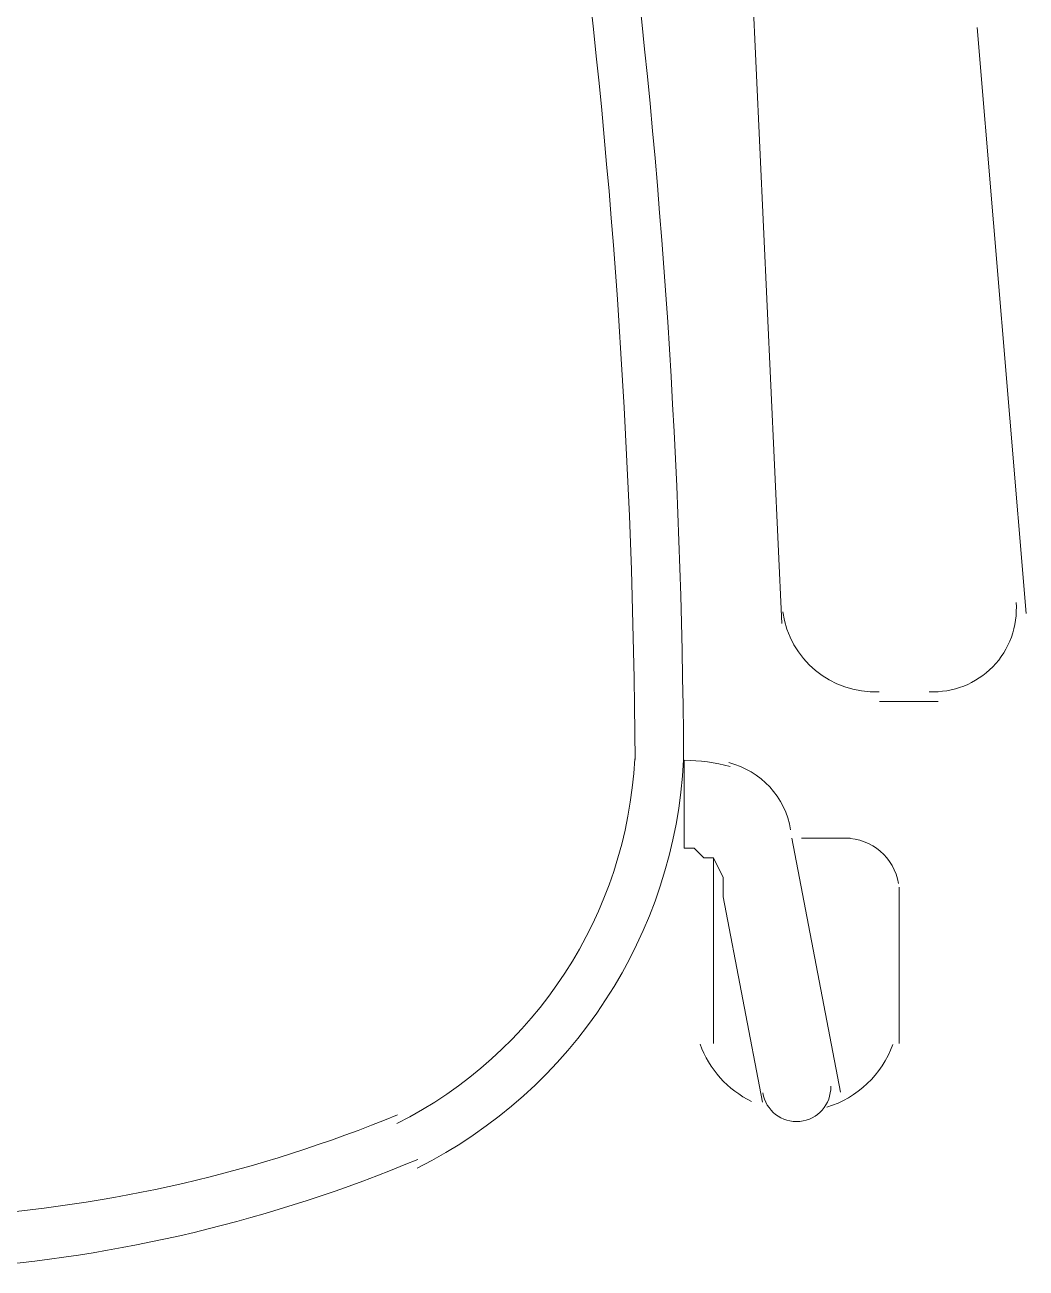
# Model space of a CAD drawing. Header units: metres. Extents: x 29 to 86.9, y -23.2 to 39.7.
# Drawn here: x 76.9546 to 77.2053, y -17.4978 to -17.1866 of the extents above; entities that cross this region are included whole.
import ezdxf

# ---------------------------------------------------------------- set-up
doc = ezdxf.new("R2010")
doc.units = ezdxf.units.M
doc.header["$LTSCALE"] = 100
doc.layers.get('0').update_dxf_attribs({"color": 254})
doc.layers.add('Arqui', color=8, linetype='Continuous', lineweight=0)

# ---------------------------------------------------------------- blocks, each defined once
blk = doc.blocks.new('A$C9582355f')
at = {"layer": 'Arqui'}
for points in [[(48.07019075297359, 5.691178912201849, 0.2703998475504025), (48.13686534142158, 5.79336478653795, 0.02960972862135313), (48.12240526675754, 6.012208862330226)], [(48.17190648516561, 6.008287856306197, 0.3865970293482129), (48.15413553276557, 5.986497511394191), (48.16147233276553, 5.827533511393995)], [(48.14852063081361, 5.791731565946066, 0.05835826122895966), (48.13701633276554, 5.793295111393945), (48.13701633276554, 5.781067111393895), (48.13701633276554, 5.771284711393946), (48.13946193276553, 5.771284711393946), (48.14190753276552, 5.768839111393845), (48.14435313276562, 5.768839111393845), (48.1467987327656, 5.763947911394098), (48.1467987327656, 5.759056711393896), (48.15658113276555, 5.707699111394049)], [(47.77574342323754, 5.693358015169906, 0.08177025660667503), (47.89001073276557, 5.666123911394152), (47.92424913276551, 5.666123911394152), (47.95604193276557, 5.666123911394152, 0.0817702566070215), (48.0703092422936, 5.693358015169906)]]:
    blk.add_lwpolyline(points, format="xyb", dxfattribs=at)
for points in [[(48.22261233276555, 5.829979111394096), (48.21038433276561, 5.976715111394242)], [(48.18592833276551, 5.807968711394096), (48.20060193276555, 5.807968711394096)], [(48.17614593276556, 5.71014471139415), (48.16391793276551, 5.773730311394047)], [(48.16636353276562, 5.773730311394047), (48.17859153276555, 5.773730311394047)], [(48.14435313276562, 5.7223727113942), (48.14435313276562, 5.763947911394098), (48.14435313276562, 5.766393511394199), (48.14435313276562, 5.768839111393845)], [(48.1908195327656, 5.761502311393997), (48.1908195327656, 5.7223727113942)]]:
    blk.add_lwpolyline(points, dxfattribs=at)
blk.add_lwpolyline([(48.06510419844557, 5.702308348681981, 0.2684717099790672), (48.1246348469096, 5.793631454761908, -0.2684717099790672)], format="xyb", close=True, dxfattribs=at)
for centre, radius, start, end in [((46.28204231648357, 5.779844426991531), 1.842746069768931, 0.4229731920603979, 7.174122096823408), ((48.18470551917511, 5.833647516394194), 0.02323319527381963, 187.9596095295144, 272.6807054327754), ((48.19937913122118, 5.831201921564571), 0.02078760274846199, 267.1051340563897, 4.411162830172816), ((48.1431303737449, 5.772507553430387), 0.02078754725539476, 9.277827720499648, 75.99248074209), ((48.17736872978554, 5.760279499529588), 0.0134508118641647, 9.09667368984896, 89.99998730623345), ((48.16514065204825, 5.730932219371425), 0.02567868610767858, 199.8302188803599, 244.0064330655898), ((48.16514071295495, 5.73093230499444), 0.0256788065787734, 287.2430908733317, 339.8346185671729), ((48.1651407386816, 5.711367505765338), 0.008559599351245515, 188.970285393929, 1.829095451031713), ((47.93280893689126, 6.026848855886328), 0.3484969316364345, 273.7682892936902, 292.3352399382198)]:
    blk.add_arc(centre, radius, start, end, dxfattribs=at)

msp = doc.modelspace()

# ---------------------------------------------------------------- block references
msp.add_blockref('A$C9582355f', (28.98266172889876, -23.16396569870889))

doc.saveas('drawing.dxf')
